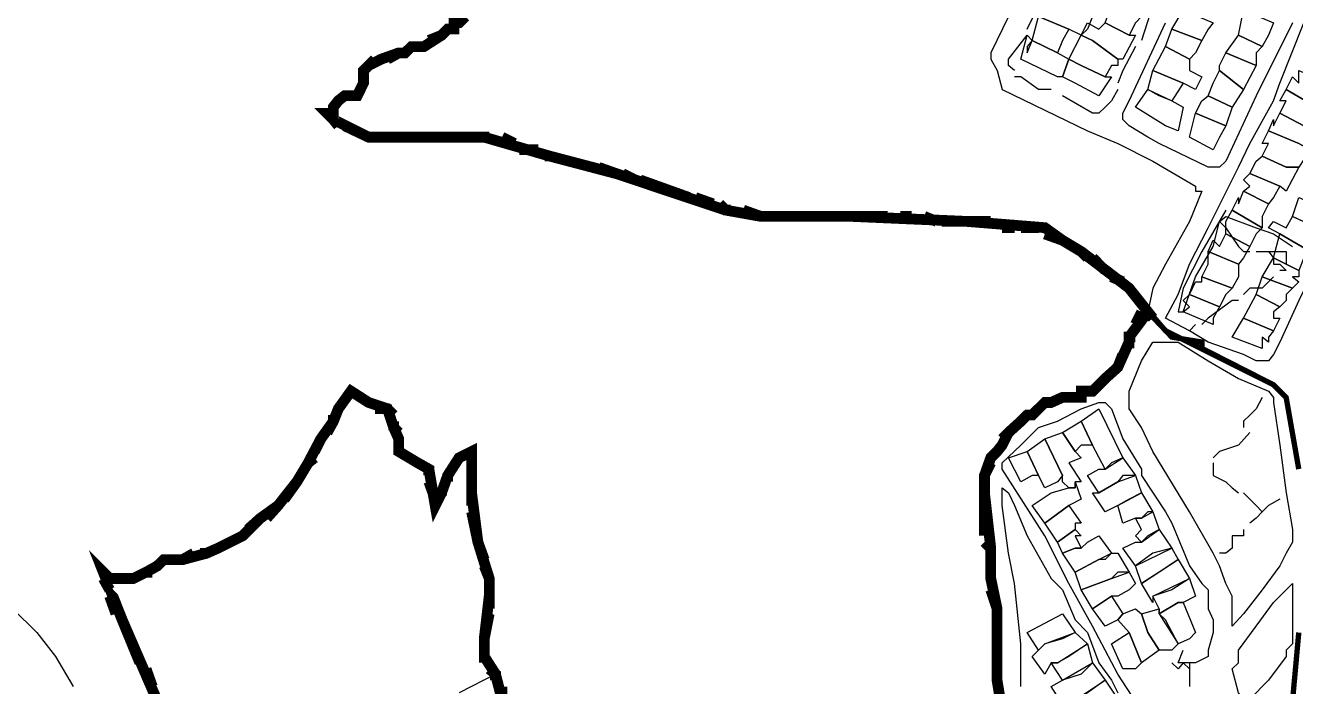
# Model space of a CAD drawing. Header units: millimetres. Extents: x -3588 to 75209, y -3737 to 38254.
# Drawn here: x 3750.2 to 4035.4, y 20422.4 to 20570.8 of the extents above; entities that cross this region are included whole.
import ezdxf

# ---------------------------------------------------------------- set-up
doc = ezdxf.new("R2010")
doc.units = ezdxf.units.MM
doc.layers.add('P', color=253, linetype='Continuous')

msp = doc.modelspace()

# ---------------------------------------------------------------- linework, layer by layer
at = {"layer": 'P'}
for points in [[(3998.037, 20629.566), (3994.084, 20617.419), (3987.314, 20606.696), (3980.545, 20591.733), (3970.942, 20572.817), (3966.989, 20564.639), (3966.989, 20563.23), (3968.398, 20560.686), (3969.534, 20556.445), (3988.722, 20547.131)], [(4076.807, 20593.141), (4041.519, 20520.036), (4036.157, 20509.026), (4031.916, 20499.712), (4030.508, 20496.895), (4029.372, 20495.471), (4027.964, 20495.471), (4026.555, 20495.471), (4023.723, 20496.895), (4015.833, 20499.712), (4011.592, 20502.256), (4006.231, 20505.073), (4009.047, 20510.434), (4011.592, 20517.22), (4015.833, 20525.398), (4022.602, 20538.953), (4025.147, 20544.314), (4030.508, 20553.916), (4031.916, 20557.869), (4037.278, 20571.408)], [(3975.183, 20570), (3979.136, 20578.194)], [(3988.722, 20570), (3987.314, 20568.592), (3984.497, 20570), (3977.712, 20572.817), (3979.136, 20574.241), (3980.545, 20574.241), (3981.953, 20576.769), (3987.314, 20574.241), (3989.859, 20572.817), (3988.722, 20570)], [(4000.869, 20572.817), (3999.461, 20571.408), (3998.037, 20568.592), (3992.675, 20571.408), (3994.084, 20575.361), (4000.869, 20572.817)], [(4003.398, 20575.361), (4000.869, 20567.455)], [(3983.073, 20567.455), (3981.953, 20564.639), (3976.304, 20567.455), (3977.712, 20572.817), (3984.497, 20570), (3983.073, 20567.455)], [(4015.833, 20570), (4014.408, 20567.455), (4007.639, 20570), (4010.183, 20574.241), (4016.953, 20571.408), (4015.833, 20570)], [(4029.372, 20568.592), (4027.964, 20566.047), (4022.602, 20568.592), (4023.723, 20574.241), (4030.508, 20571.408), (4029.372, 20568.592)], [(3989.859, 20567.455), (3987.314, 20568.592), (3988.722, 20571.408), (3991.267, 20570), (3992.675, 20571.408), (3998.037, 20568.592), (3999.461, 20568.592), (3996.628, 20563.23), (3995.508, 20563.23), (3989.859, 20567.455)], [(4034.733, 20571.408), (4026.555, 20555.036), (4019.786, 20540.361), (4018.361, 20538.953), (4016.953, 20538.953), (4015.833, 20538.953), (4004.822, 20544.314), (4002.278, 20545.722), (3998.037, 20548.267), (3996.628, 20549.675), (3996.628, 20551.083), (3998.037, 20553.916), (4006.231, 20571.408)], [(4013, 20564.639), (4011.592, 20563.23), (4006.231, 20566.047), (4007.639, 20570), (4014.408, 20567.455), (4013, 20564.639)], [(3972.351, 20560.686), (3970.942, 20561.806), (3970.942, 20563.23), (3975.183, 20568.592)], [(3975.183, 20566.047), (3975.183, 20564.639), (3976.304, 20567.455), (3981.953, 20564.639), (3984.497, 20563.23), (3983.073, 20559.277), (3981.953, 20559.277), (3973.759, 20563.23), (3975.183, 20568.592), (3976.304, 20567.455), (3975.183, 20566.047)], [(3989.859, 20567.455), (3995.508, 20563.23), (3995.508, 20561.806), (3994.084, 20561.806), (3992.675, 20559.277), (3987.314, 20561.806), (3984.497, 20563.23), (3987.314, 20568.592), (3989.859, 20567.455)], [(4026.555, 20564.639), (4026.555, 20561.806), (4019.786, 20564.639), (4022.602, 20568.592), (4027.964, 20566.047), (4026.555, 20564.639)], [(3999.461, 20566.047), (3996.628, 20560.686), (3995.508, 20557.869)], [(4011.592, 20561.806), (4011.592, 20560.686), (4014.408, 20559.277), (4013, 20556.445), (4010.183, 20557.869), (4003.398, 20560.686), (4006.231, 20566.047), (4011.592, 20563.23), (4011.592, 20561.806)], [(4018.361, 20561.806), (4019.786, 20564.639), (4026.555, 20561.806), (4023.723, 20556.445), (4018.361, 20560.686), (4018.361, 20561.806)], [(3992.675, 20559.277), (3994.084, 20559.277), (3991.267, 20555.036), (3985.906, 20557.869), (3983.073, 20559.277), (3984.497, 20563.23), (3987.314, 20561.806), (3992.675, 20559.277)], [(3980.545, 20556.445), (3977.712, 20556.445), (3973.759, 20559.277), (3972.351, 20559.277)], [(4004.822, 20555.036), (4002.278, 20556.445), (4003.398, 20560.686), (4010.183, 20557.869), (4007.639, 20553.916), (4004.822, 20555.036)], [(4016.953, 20557.869), (4018.361, 20560.686), (4023.723, 20556.445), (4021.194, 20552.492), (4015.833, 20555.036), (4016.953, 20557.869)], [(4042.927, 20557.869), (4044.047, 20556.445), (4042.927, 20552.492), (4040.11, 20552.492), (4033.325, 20556.445), (4034.733, 20559.277), (4036.157, 20557.869), (4036.157, 20560.686), (4042.927, 20557.869)], [(3995.508, 20556.445), (3994.084, 20553.916), (3992.675, 20552.492), (3991.267, 20551.083), (3989.859, 20551.083)], [(4007.639, 20553.916), (4010.183, 20552.492), (4009.047, 20547.131), (4006.231, 20548.267), (3999.461, 20552.492), (4002.278, 20556.445), (4007.639, 20553.916)], [(4040.11, 20552.492), (4042.927, 20552.492), (4040.11, 20547.131), (4037.278, 20548.267), (4031.916, 20551.083), (4033.325, 20553.916), (4031.916, 20553.916), (4033.325, 20556.445), (4040.11, 20552.492)], [(3989.859, 20551.083), (3983.073, 20555.036)], [(4014.408, 20553.916), (4015.833, 20555.036), (4021.194, 20552.492), (4019.786, 20548.267), (4013, 20551.083), (4014.408, 20553.916)], [(4018.361, 20545.722), (4016.953, 20542.906), (4011.592, 20545.722), (4013, 20551.083), (4019.786, 20548.267), (4018.361, 20545.722)], [(4038.686, 20545.722), (4038.686, 20542.906), (4036.157, 20544.314), (4029.372, 20547.131), (4030.508, 20549.675), (4030.508, 20548.267), (4031.916, 20551.083), (4037.278, 20548.267), (4040.11, 20547.131), (4038.686, 20545.722)], [(3988.722, 20547.131), (3995.508, 20544.314)], [(4036.157, 20544.314), (4038.686, 20542.906), (4036.157, 20538.953), (4033.325, 20538.953), (4027.964, 20541.481), (4029.372, 20544.314), (4027.964, 20544.314), (4029.372, 20547.131), (4036.157, 20544.314)], [(3995.508, 20544.314), (4003.398, 20540.361)], [(4034.733, 20538.953), (4036.157, 20538.953), (4033.325, 20533.591), (4031.916, 20534.712), (4025.147, 20537.544), (4026.555, 20540.361), (4027.964, 20541.481), (4033.325, 20538.953), (4034.733, 20538.953)], [(4003.398, 20540.361), (4013, 20534.712)], [(4030.508, 20532.167), (4029.372, 20530.759), (4023.723, 20533.591), (4025.147, 20534.712), (4023.723, 20536.12), (4025.147, 20537.544), (4031.916, 20534.712), (4030.508, 20532.167)], [(4013, 20534.712), (4013, 20533.591), (4014.408, 20533.591), (4011.592, 20526.806)], [(4027.964, 20527.942), (4027.964, 20525.398), (4021.194, 20529.35), (4022.602, 20532.167), (4022.602, 20530.759), (4023.723, 20533.591), (4029.372, 20530.759), (4027.964, 20527.942)], [(4042.927, 20527.942), (4041.519, 20526.806), (4041.519, 20527.942), (4040.11, 20525.398), (4034.733, 20527.942), (4036.157, 20532.167), (4042.927, 20529.35), (4042.927, 20527.942)], [(4011.592, 20526.806), (4006.231, 20517.22)], [(4019.786, 20529.35), (4014.408, 20520.036), (4010.183, 20511.842), (4009.047, 20506.481), (4010.183, 20506.481), (4013, 20514.387), (4016.953, 20521.157), (4018.361, 20526.806)], [(4018.361, 20526.806), (4019.786, 20527.942), (4026.555, 20525.398), (4030.508, 20523.989), (4034.733, 20521.157)], [(4018.361, 20526.806), (4019.786, 20525.398), (4022.602, 20521.157), (4023.723, 20520.036), (4025.147, 20520.036)], [(4026.555, 20523.989), (4025.147, 20521.157), (4019.786, 20523.989), (4019.786, 20526.806), (4021.194, 20529.35), (4027.964, 20525.398), (4026.555, 20523.989)], [(4037.278, 20526.806), (4040.11, 20525.398), (4038.686, 20523.989), (4040.11, 20522.581), (4038.686, 20520.036), (4031.916, 20523.989), (4029.372, 20525.398), (4030.508, 20526.806), (4033.325, 20525.398), (4034.733, 20527.942), (4037.278, 20526.806)], [(4023.723, 20518.628), (4022.602, 20517.22), (4015.833, 20520.036), (4016.953, 20522.581), (4018.361, 20521.157), (4019.786, 20523.989), (4025.147, 20521.157), (4023.723, 20518.628)], [(4038.686, 20518.628), (4037.278, 20517.22), (4037.278, 20518.628), (4036.157, 20515.795), (4030.508, 20518.628), (4031.916, 20523.989), (4038.686, 20520.036), (4038.686, 20518.628)], [(4022.602, 20514.387), (4021.194, 20511.842), (4014.408, 20514.387), (4015.833, 20517.22), (4015.833, 20520.036), (4022.602, 20517.22), (4022.602, 20514.387)], [(4026.555, 20520.036), (4029.372, 20520.036)], [(4036.157, 20514.387), (4034.733, 20514.387), (4036.157, 20513.267), (4034.733, 20511.842), (4027.964, 20514.387), (4030.508, 20518.628), (4036.157, 20515.795), (4036.157, 20514.387)], [(4029.372, 20520.036), (4030.508, 20520.036), (4033.325, 20520.036), (4033.325, 20518.628), (4033.325, 20517.22)], [(4029.372, 20520.036), (4030.508, 20518.628), (4030.508, 20517.22), (4031.916, 20517.22), (4033.325, 20515.795)], [(4006.231, 20517.22), (4003.398, 20511.842)], [(4033.325, 20515.795), (4031.916, 20515.795)], [(4019.786, 20510.434), (4018.361, 20507.617), (4011.592, 20510.434), (4013, 20513.267), (4014.408, 20513.267), (4014.408, 20514.387), (4021.194, 20511.842), (4019.786, 20510.434)], [(4030.508, 20514.387), (4029.372, 20513.267), (4027.964, 20511.842), (4025.147, 20511.842), (4023.723, 20510.434)], [(4033.325, 20510.434), (4033.325, 20509.026), (4031.916, 20507.617), (4026.555, 20510.434), (4027.964, 20514.387), (4034.733, 20511.842), (4033.325, 20510.434)], [(4003.398, 20511.842), (4002.278, 20506.481)], [(4016.953, 20505.073), (4016.953, 20503.664), (4010.183, 20506.481), (4011.592, 20507.617), (4010.183, 20509.026), (4011.592, 20510.434), (4018.361, 20507.617), (4016.953, 20505.073)], [(4030.508, 20506.481), (4030.508, 20505.073), (4031.916, 20505.073), (4030.508, 20502.256), (4023.723, 20505.073), (4026.555, 20510.434), (4031.916, 20507.617), (4030.508, 20506.481)], [(4022.602, 20509.026), (4021.194, 20509.026), (4015.833, 20505.073), (4014.408, 20503.664)], [(4002.278, 20506.481), (3998.037, 20500.832)], [(4029.372, 20500.832), (4029.372, 20499.712), (4027.964, 20500.832), (4027.964, 20498.303), (4021.194, 20500.832), (4023.723, 20505.073), (4030.508, 20502.256), (4029.372, 20500.832)], [(4013, 20503.664), (4011.592, 20502.256)], [(3998.037, 20500.832), (3998.037, 20499.712), (3995.508, 20494.062)], [(4000.869, 20495.471), (4003.398, 20499.712)], [(4003.398, 20499.712), (4007.639, 20499.712), (4009.047, 20499.712), (4015.833, 20495.471), (4022.602, 20491.518)], [(3998.037, 20484.748), (3998.037, 20487.293), (3998.037, 20488.701), (4000.869, 20495.471)], [(3995.508, 20494.062), (3992.675, 20491.518), (3991.267, 20490.109), (3989.859, 20488.701), (3987.314, 20488.701), (3987.314, 20487.293)], [(4022.602, 20491.518), (4029.372, 20488.701)], [(3987.314, 20487.293), (3983.073, 20487.293), (3980.545, 20486.156)], [(4027.964, 20487.293), (4026.555, 20484.748), (4025.147, 20483.34), (4023.723, 20481.931), (4023.723, 20480.507)], [(4029.372, 20488.701), (4030.508, 20487.293), (4030.508, 20486.156), (4031.916, 20476.57), (4033.325, 20465.832)], [(4000.869, 20417.004), (3995.508, 20425.182), (3989.859, 20435.921), (3984.497, 20445.507), (3979.136, 20456.245), (3969.534, 20471.193), (3969.534, 20472.617), (3973.759, 20476.57), (3975.183, 20477.979), (3977.712, 20480.507), (3981.953, 20481.931), (3987.314, 20484.748), (3991.267, 20486.156), (3992.675, 20486.156), (3994.084, 20484.748)], [(3980.545, 20486.156), (3979.136, 20486.156), (3976.304, 20483.34)], [(3994.084, 20472.617), (3992.675, 20471.193), (3989.859, 20476.57), (3987.314, 20481.931), (3991.267, 20484.748), (3996.628, 20473.738), (3994.084, 20472.617)], [(3994.084, 20484.748), (3996.628, 20477.979), (4000.869, 20471.193), (4000.869, 20469.785), (4006.231, 20461.607), (4007.639, 20459.062), (4011.592, 20449.46), (4014.408, 20445.507), (4015.833, 20444.099), (4015.833, 20441.282), (4015.833, 20439.858), (4016.953, 20437.329), (4016.953, 20434.496), (4015.833, 20430.544), (4015.833, 20429.135), (4013, 20427.727), (4011.592, 20427.727), (4011.592, 20426.319), (4011.592, 20422.366)], [(4000.869, 20480.507), (3998.037, 20484.748)], [(3973.759, 20481.931), (3970.942, 20479.387)], [(3976.304, 20483.34), (3975.183, 20483.34), (3973.759, 20481.931)], [(3987.314, 20476.57), (3985.906, 20475.146), (3983.073, 20479.387), (3987.314, 20481.931), (3989.859, 20476.57), (3987.314, 20476.57)], [(3970.942, 20479.387), (3969.534, 20476.57), (3968.398, 20475.146)], [(3985.906, 20475.146), (3987.314, 20473.738), (3984.497, 20472.617), (3987.314, 20468.376), (3985.906, 20468.376), (3985.906, 20466.968), (3984.497, 20466.968), (3983.073, 20468.376), (3983.073, 20469.785), (3979.136, 20477.979), (3983.073, 20479.387), (3985.906, 20475.146)], [(4003.398, 20475.146), (4000.869, 20480.507)], [(4025.147, 20479.387), (4022.602, 20476.57), (4018.361, 20475.146), (4016.953, 20473.738)], [(3981.953, 20468.376), (3979.136, 20466.968), (3977.712, 20469.785), (3975.183, 20475.146), (3979.136, 20477.979), (3983.073, 20469.785), (3981.953, 20468.376)], [(3968.398, 20475.146), (3966.989, 20473.738), (3965.581, 20469.785), (3965.581, 20465.832)], [(3976.304, 20469.785), (3973.759, 20468.376), (3970.942, 20473.738), (3975.183, 20475.146), (3977.712, 20469.785), (3976.304, 20469.785)], [(3996.628, 20469.785), (3995.508, 20468.376), (3991.267, 20465.832), (3988.722, 20469.785), (3991.267, 20471.193), (3992.675, 20471.193), (3996.628, 20473.738), (3999.461, 20469.785), (3996.628, 20469.785)], [(4011.592, 20461.607), (4003.398, 20475.146)], [(4016.953, 20472.617), (4016.953, 20469.785), (4019.786, 20468.376), (4021.194, 20466.968), (4022.602, 20465.832)], [(3998.037, 20464.423), (3995.508, 20463.015), (3992.675, 20461.607), (3989.859, 20465.832), (3991.267, 20465.832), (3995.508, 20468.376), (3999.461, 20469.785), (4000.869, 20465.832), (3998.037, 20464.423)], [(3973.759, 20422.366), (3973.759, 20431.968), (3972.351, 20445.507), (3970.942, 20452.293), (3969.534, 20463.015), (3969.534, 20466.968), (3970.942, 20465.832)], [(3987.314, 20464.423), (3984.497, 20463.015), (3979.136, 20459.062), (3976.304, 20463.015), (3980.545, 20465.832), (3984.497, 20466.968), (3985.906, 20466.968), (3985.906, 20468.376), (3987.314, 20464.423)], [(3965.581, 20465.832), (3966.989, 20453.413)], [(3970.942, 20465.832), (3972.351, 20463.015), (3975.183, 20456.245), (3980.545, 20446.643), (3983.073, 20444.099), (3985.906, 20437.329), (3988.722, 20434.496), (3991.267, 20427.727), (3994.084, 20423.774), (3995.508, 20420.957)], [(4002.278, 20461.607), (4000.869, 20460.182), (3999.461, 20460.182), (3996.628, 20459.062), (3995.508, 20463.015), (4000.869, 20465.832), (4003.398, 20461.607), (4002.278, 20461.607)], [(4033.325, 20465.832), (4034.733, 20457.654), (4034.733, 20454.821), (4033.325, 20452.293), (4031.916, 20449.46), (4027.964, 20444.099), (4023.723, 20438.737), (4021.194, 20435.921), (4021.194, 20437.329), (4021.194, 20442.69)], [(4023.723, 20465.832), (4026.555, 20463.015), (4027.964, 20461.607)], [(4031.916, 20464.423), (4029.372, 20463.015), (4027.964, 20461.607)], [(3987.314, 20459.062), (3985.906, 20459.062), (3985.906, 20457.654), (3981.953, 20454.821), (3979.136, 20459.062), (3984.497, 20463.015), (3987.314, 20459.062)], [(4002.278, 20456.245), (4000.869, 20454.821), (3999.461, 20456.245), (4000.869, 20457.654), (3999.461, 20460.182), (4000.869, 20460.182), (4003.398, 20461.607), (4004.822, 20457.654), (4002.278, 20456.245)], [(4016.953, 20452.293), (4011.592, 20461.607)], [(4027.964, 20461.607), (4026.555, 20460.182), (4025.147, 20459.062)], [(3987.314, 20453.413), (3985.906, 20453.413), (3983.073, 20452.293), (3981.953, 20454.821), (3985.906, 20457.654), (3987.314, 20456.245), (3985.906, 20456.245), (3987.314, 20453.413)], [(3992.675, 20450.868), (3991.267, 20450.868), (3985.906, 20448.052), (3983.073, 20452.293), (3985.906, 20453.413), (3987.314, 20453.413), (3988.722, 20454.821), (3991.267, 20456.245), (3994.084, 20452.293), (3992.675, 20450.868)], [(4003.398, 20452.293), (3999.461, 20449.46), (3996.628, 20453.413), (3999.461, 20454.821), (4000.869, 20454.821), (4004.822, 20457.654), (4007.639, 20453.413), (4003.398, 20452.293)], [(4023.723, 20457.654), (4023.723, 20456.245), (4022.602, 20456.245), (4021.194, 20456.245), (4021.194, 20454.821), (4021.194, 20453.413), (4019.786, 20452.293), (4018.361, 20452.293)], [(3966.989, 20453.413), (3966.989, 20446.643)], [(4004.822, 20448.052), (4000.869, 20445.507), (3999.461, 20449.46), (4007.639, 20453.413), (4009.047, 20450.868), (4004.822, 20448.052)], [(3995.508, 20448.052), (3994.084, 20446.643), (3987.314, 20444.099), (3985.906, 20448.052), (3991.267, 20450.868), (3994.084, 20452.293), (3995.508, 20452.293), (3998.037, 20448.052), (3995.508, 20448.052)], [(4007.639, 20444.099), (4003.398, 20442.69), (4003.398, 20441.282), (4000.869, 20445.507), (4009.047, 20450.868), (4011.592, 20446.643), (4007.639, 20444.099)], [(4018.361, 20449.46), (4016.953, 20452.293)], [(3998.037, 20444.099), (3995.508, 20442.69), (3994.084, 20442.69), (3989.859, 20439.858), (3987.314, 20444.099), (3994.084, 20446.643), (3998.037, 20448.052), (3999.461, 20445.507), (3998.037, 20444.099)], [(4019.786, 20445.507), (4018.361, 20449.46)], [(3966.989, 20446.643), (3968.398, 20439.858), (3968.398, 20423.774)], [(4009.047, 20441.282), (4004.822, 20438.737), (4004.822, 20439.858), (4003.398, 20442.69), (4011.592, 20446.643), (4013, 20442.69), (4010.183, 20441.282), (4009.047, 20441.282)], [(4021.194, 20442.69), (4019.786, 20445.507)], [(4034.733, 20438.737), (4034.733, 20431.968), (4033.325, 20430.544), (4033.325, 20429.135), (4029.372, 20423.774), (4025.147, 20419.533), (4023.723, 20419.533), (4022.602, 20420.957), (4021.194, 20426.319), (4022.602, 20427.727), (4022.602, 20430.544), (4026.555, 20435.921), (4030.508, 20441.282), (4034.733, 20445.507), (4034.733, 20438.737)], [(3996.628, 20438.737), (3995.508, 20437.329), (3992.675, 20435.921), (3989.859, 20439.858), (3994.084, 20442.69), (3996.628, 20438.737)], [(4011.592, 20433.088), (4009.047, 20431.968), (4006.231, 20437.329), (4004.822, 20438.737), (4009.047, 20441.282), (4010.183, 20441.282), (4013, 20434.496), (4011.592, 20433.088)], [(3747.37, 20439.858), (3752.732, 20434.496), (3756.973, 20429.135), (3760.926, 20422.366)], [(3983.073, 20433.088), (3979.136, 20431.968), (3977.712, 20430.544), (3975.183, 20434.496), (3983.073, 20438.737), (3985.906, 20434.496), (3983.073, 20433.088)], [(4000.869, 20438.737), (4002.278, 20434.496), (4004.822, 20430.544), (4000.869, 20427.727), (3998.037, 20434.496), (3995.508, 20437.329), (3996.628, 20438.737), (3999.461, 20439.858), (4000.869, 20438.737)], [(4007.639, 20430.544), (4004.822, 20430.544), (4002.278, 20434.496), (4000.869, 20438.737), (4004.822, 20439.858), (4004.822, 20438.737), (4009.047, 20431.968), (4007.639, 20430.544)], [(3984.497, 20429.135), (3981.953, 20427.727), (3980.545, 20427.727), (3979.136, 20425.182), (3976.304, 20429.135), (3977.712, 20430.544), (3979.136, 20431.968), (3985.906, 20434.496), (3988.722, 20431.968), (3984.497, 20429.135)], [(3999.461, 20426.319), (3996.628, 20426.319), (3994.084, 20431.968), (3998.037, 20434.496), (4000.869, 20427.727), (3999.461, 20426.319)], [(3987.314, 20425.182), (3983.073, 20423.774), (3980.545, 20427.727), (3981.953, 20427.727), (3988.722, 20431.968), (3989.859, 20427.727), (3987.314, 20425.182)], [(4013, 20427.727), (4010.183, 20427.727), (4009.047, 20427.727), (4010.183, 20430.544)], [(3988.722, 20420.957), (3984.497, 20418.413), (3983.073, 20418.413), (3980.545, 20422.366), (3983.073, 20423.774), (3989.859, 20427.727), (3992.675, 20423.774), (3988.722, 20420.957)], [(4011.592, 20426.319), (4010.183, 20427.727), (4009.047, 20426.319), (4007.639, 20427.727)], [(3857.188, 20422.366), (3855.764, 20425.182), (3847.586, 20420.957)], [(3968.398, 20423.774), (3969.534, 20417.004)], [(3991.267, 20417.004), (3987.314, 20415.596), (3987.314, 20414.172), (3985.906, 20414.172), (3984.497, 20418.413), (3992.675, 20423.774), (3995.508, 20419.533), (3991.267, 20417.004)]]:
    msp.add_lwpolyline(points, dxfattribs=at)
for points, const_width in [([(3969.534, 20417.004), (3968.398, 20423.774), (3968.398, 20439.858), (3966.989, 20446.643), (3966.989, 20453.413), (3965.581, 20465.832), (3965.581, 20469.785), (3966.989, 20473.738), (3968.398, 20475.146), (3969.534, 20476.57), (3970.942, 20479.387), (3973.759, 20481.931), (3975.183, 20483.34), (3976.304, 20483.34), (3979.136, 20486.156), (3980.545, 20486.156), (3983.073, 20487.293), (3987.314, 20487.293), (3987.314, 20488.701), (3989.859, 20488.701), (3991.267, 20490.109), (3992.675, 20491.518), (3995.508, 20494.062), (3998.037, 20499.712), (3998.037, 20500.832), (4002.278, 20506.481), (4003.398, 20505.073), (3998.037, 20511.842), (3987.314, 20520.036), (3983.073, 20522.581), (3979.136, 20525.398), (3961.628, 20526.806), (3935.654, 20527.942), (3915.329, 20527.942), (3907.424, 20529.35), (3882.874, 20537.544), (3867.91, 20541.481), (3853.235, 20545.722), (3827.261, 20545.722), (3819.355, 20549.675), (3817.947, 20551.083), (3819.355, 20551.083), (3819.355, 20552.492), (3820.475, 20553.916), (3821.9, 20555.036), (3823.308, 20555.036), (3824.716, 20555.036), (3826.125, 20557.869), (3826.125, 20559.277), (3826.125, 20560.686), (3827.261, 20561.806), (3830.078, 20563.23), (3834.031, 20564.639), (3835.439, 20564.639), (3836.863, 20566.047), (3838.272, 20566.047), (3839.68, 20566.047), (3843.633, 20568.592), (3845.041, 20570), (3846.449, 20570), (3846.449, 20571.408), (3847.586, 20571.408), (3848.994, 20572.817)], 2.417), ([(4036.157, 20471.193), (4033.325, 20487.293), (4030.508, 20490.109), (4006.231, 20502.256), (3998.037, 20511.842), (3987.314, 20520.036), (3983.073, 20522.581), (3979.136, 20525.398), (3961.628, 20526.806), (3935.654, 20527.942), (3915.329, 20527.942), (3907.424, 20529.35), (3882.874, 20537.544), (3867.91, 20541.481), (3853.235, 20545.722), (3827.261, 20545.722), (3819.355, 20549.675), (3817.947, 20551.083), (3819.355, 20551.083), (3819.355, 20552.492), (3820.475, 20553.916), (3821.9, 20555.036), (3823.308, 20555.036), (3824.716, 20555.036), (3826.125, 20557.869), (3826.125, 20559.277), (3826.125, 20560.686), (3827.261, 20561.806), (3830.078, 20563.23), (3834.031, 20564.639), (3835.439, 20564.639), (3836.863, 20566.047), (3838.272, 20566.047), (3839.68, 20566.047), (3843.633, 20568.592), (3845.041, 20570), (3846.449, 20570), (3846.449, 20571.408), (3847.586, 20571.408), (3848.994, 20572.817)], 1.2), ([(3840.8, 20567.455), (3843.633, 20568.592), (3845.041, 20570), (3846.449, 20570), (3846.449, 20571.408), (3847.586, 20571.408), (3848.994, 20572.817)], 2.417), ([(3835.439, 20564.639), (3836.863, 20566.047), (3838.272, 20566.047), (3839.68, 20566.047)], 2.417), ([(3823.308, 20555.036), (3824.716, 20555.036), (3826.125, 20557.869), (3826.125, 20559.277), (3826.125, 20560.686), (3827.261, 20561.806), (3828.669, 20563.23)], 2.417), ([(3831.486, 20563.23), (3834.031, 20564.639)], 2.417), ([(3819.355, 20552.492), (3820.475, 20553.916), (3821.9, 20555.036)], 2.417), ([(3820.475, 20548.267), (3819.355, 20549.675), (3817.947, 20551.083), (3819.355, 20551.083)], 2.417), ([(3832.91, 20545.722), (3827.261, 20545.722), (3821.9, 20548.267)], 2.417), ([(3838.272, 20545.722), (3834.031, 20545.722)], 2.417), ([(3842.224, 20545.722), (3839.68, 20545.722)], 2.417), ([(3854.355, 20545.722), (3853.235, 20545.722), (3845.041, 20545.722)], 2.417), ([(3860.005, 20544.314), (3857.188, 20545.722)], 2.417), ([(3865.366, 20542.906), (3861.125, 20542.906)], 2.417), ([(3877.513, 20538.953), (3867.91, 20541.481), (3866.774, 20541.481)], 2.417), ([(3882.874, 20537.544), (3878.921, 20538.953)], 2.417), ([(3887.099, 20536.12), (3884.282, 20537.544)], 2.417), ([(3899.246, 20532.167), (3888.235, 20536.12)], 2.417), ([(3904.607, 20530.759), (3900.654, 20532.167)], 2.417), ([(3908.56, 20529.35), (3907.424, 20529.35), (3906.015, 20530.759)], 2.417), ([(3920.979, 20527.942), (3915.329, 20527.942), (3911.377, 20529.35)], 2.417), ([(3926.34, 20527.942), (3923.523, 20527.942)], 2.417), ([(3931.701, 20527.942), (3928.885, 20527.942)], 2.417), ([(3943.848, 20527.942), (3935.654, 20527.942), (3934.534, 20527.942)], 2.417), ([(3949.209, 20527.942), (3946.665, 20527.942)], 2.417), ([(3954.859, 20526.806), (3952.026, 20527.942)], 2.417), ([(3966.989, 20526.806), (3961.628, 20526.806), (3955.979, 20526.806)], 2.417), ([(3972.351, 20525.398), (3969.534, 20525.398)], 2.417), ([(3977.712, 20525.398), (3973.759, 20525.398)], 2.417), ([(3988.722, 20518.628), (3987.314, 20520.036), (3983.073, 20522.581), (3979.136, 20523.989)], 2.417), ([(3992.675, 20515.795), (3989.859, 20518.628)], 2.417), ([(3996.628, 20513.267), (3994.084, 20514.387)], 2.417), ([(4002.278, 20506.481), (4003.398, 20505.073), (3998.037, 20511.842)], 2.417), ([(3969.534, 20417.004), (3968.398, 20423.774), (3968.398, 20439.858), (3966.989, 20446.643), (3966.989, 20453.413), (3965.581, 20465.832), (3965.581, 20469.785), (3966.989, 20473.738), (3968.398, 20475.146), (3969.534, 20476.57), (3970.942, 20479.387), (3973.759, 20481.931), (3975.183, 20483.34), (3976.304, 20483.34), (3979.136, 20486.156), (3980.545, 20486.156), (3983.073, 20487.293), (3987.314, 20487.293), (3987.314, 20488.701), (3989.859, 20488.701), (3991.267, 20490.109), (3992.675, 20491.518), (3995.508, 20494.062), (3998.037, 20499.712), (3998.037, 20500.832), (4002.278, 20506.481), (4007.639, 20500.832), (4014.408, 20499.712), (4014.408, 20498.303), (4030.508, 20490.109), (4033.325, 20487.293), (4036.157, 20471.193)], 1.2), ([(3999.461, 20503.664), (4000.869, 20506.481)], 2.417), ([(3998.037, 20498.303), (3998.037, 20499.712), (3998.037, 20500.832), (3999.461, 20500.832)], 2.417), ([(3989.859, 20488.701), (3991.267, 20490.109), (3992.675, 20491.518), (3995.508, 20494.062), (3996.628, 20496.895)], 2.417), ([(3786.612, 20403.449), (3771.936, 20437.329), (3767.695, 20448.052), (3769.104, 20446.643), (3771.936, 20446.643), (3774.465, 20446.643), (3777.297, 20448.052), (3779.826, 20449.46), (3781.25, 20450.868), (3785.475, 20450.868), (3790.837, 20452.293), (3793.381, 20453.413), (3799.03, 20456.245), (3802.983, 20460.182), (3806.936, 20463.015), (3811.161, 20468.376), (3813.706, 20472.617), (3816.539, 20477.979), (3819.355, 20481.931), (3820.475, 20484.748), (3823.308, 20488.701), (3827.261, 20486.156), (3831.486, 20484.748), (3832.91, 20480.507), (3834.031, 20477.979), (3834.031, 20475.146), (3838.272, 20472.617), (3840.8, 20471.193), (3842.224, 20463.015), (3843.633, 20465.832), (3845.041, 20469.785), (3847.586, 20473.738), (3850.402, 20475.146), (3850.402, 20465.832), (3851.811, 20454.821), (3854.355, 20446.643), (3854.355, 20442.69), (3853.235, 20433.088), (3853.235, 20429.135), (3855.764, 20425.182), (3857.188, 20419.533)], 2.417), ([(3820.475, 20484.748), (3823.308, 20488.701), (3827.261, 20486.156)], 2.417), ([(3984.497, 20487.293), (3987.314, 20487.293), (3987.314, 20488.701), (3988.722, 20488.701)], 2.417), ([(3786.612, 20403.449), (3771.936, 20437.329), (3767.695, 20448.052), (3769.104, 20446.643), (3771.936, 20446.643), (3774.465, 20446.643), (3777.297, 20448.052), (3779.826, 20449.46), (3781.25, 20450.868), (3785.475, 20450.868), (3790.837, 20452.293), (3793.381, 20453.413), (3799.03, 20456.245), (3802.983, 20460.182), (3806.936, 20463.015), (3811.161, 20468.376), (3813.706, 20472.617), (3816.539, 20477.979), (3819.355, 20481.931), (3820.475, 20484.748), (3823.308, 20488.701), (3827.261, 20486.156), (3831.486, 20484.748), (3832.91, 20480.507), (3834.031, 20477.979), (3834.031, 20475.146), (3838.272, 20472.617), (3840.8, 20471.193), (3842.224, 20463.015), (3843.633, 20465.832), (3845.041, 20469.785), (3847.586, 20473.738), (3850.402, 20475.146), (3850.402, 20465.832), (3851.811, 20454.821), (3854.355, 20446.643), (3854.355, 20442.69), (3853.235, 20433.088), (3853.235, 20429.135), (3855.764, 20425.182), (3857.188, 20419.533)], 1.2), ([(3980.545, 20486.156), (3983.073, 20487.293)], 2.417), ([(3817.947, 20479.387), (3819.355, 20481.931), (3819.355, 20483.34)], 2.417), ([(3828.669, 20484.748), (3831.486, 20484.748), (3832.91, 20483.34)], 2.417), ([(3969.534, 20477.979), (3970.942, 20479.387), (3973.759, 20481.931), (3975.183, 20483.34), (3976.304, 20483.34), (3977.712, 20484.748)], 2.417), ([(3832.91, 20481.931), (3832.91, 20480.507), (3834.031, 20479.387)], 2.417), ([(3815.114, 20475.146), (3816.539, 20477.979)], 2.417), ([(3834.031, 20476.57), (3834.031, 20475.146), (3838.272, 20472.617), (3840.8, 20471.193), (3840.8, 20469.785)], 2.417), ([(3845.041, 20468.376), (3845.041, 20469.785), (3847.586, 20473.738), (3850.402, 20475.146), (3850.402, 20473.738)], 2.417), ([(3966.989, 20473.738), (3968.398, 20475.146), (3969.534, 20476.57)], 2.417), ([(3808.345, 20464.423), (3811.161, 20468.376), (3813.706, 20472.617), (3815.114, 20473.738)], 2.417), ([(3850.402, 20472.617), (3850.402, 20468.376)], 2.417), ([(3965.581, 20468.376), (3965.581, 20469.785), (3966.989, 20472.617)], 2.417), ([(3840.8, 20468.376), (3842.224, 20464.423)], 2.417), ([(3842.224, 20464.423), (3843.633, 20465.832), (3843.633, 20466.968)], 2.417), ([(3850.402, 20466.968), (3850.402, 20465.832), (3850.402, 20463.015)], 2.417), ([(3965.581, 20456.245), (3965.581, 20465.832), (3965.581, 20466.968)], 2.417), ([(3804.392, 20460.182), (3806.936, 20463.015)], 2.417), ([(3800.151, 20457.654), (3802.983, 20460.182)], 2.417), ([(3850.402, 20461.607), (3851.811, 20454.821), (3853.235, 20450.868)], 2.417), ([(3789.428, 20452.293), (3790.837, 20452.293), (3793.381, 20453.413), (3799.03, 20456.245)], 2.417), ([(3966.989, 20450.868), (3966.989, 20453.413), (3965.581, 20454.821)], 2.417), ([(3784.067, 20450.868), (3785.475, 20450.868), (3788.02, 20452.293)], 2.417), ([(3779.826, 20449.46), (3781.25, 20450.868), (3782.659, 20450.868)], 2.417), ([(3853.235, 20449.46), (3854.355, 20446.643), (3854.355, 20445.507)], 2.417), ([(3966.989, 20446.643), (3966.989, 20449.46)], 2.417), ([(3767.695, 20448.052), (3769.104, 20446.643), (3771.936, 20446.643), (3774.465, 20446.643), (3777.297, 20448.052), (3778.706, 20448.052)], 2.417), ([(3769.104, 20444.099), (3767.695, 20446.643)], 2.417), ([(3770.512, 20438.737), (3769.104, 20442.69)], 2.417), ([(3854.355, 20444.099), (3854.355, 20442.69), (3854.355, 20439.858)], 2.417), ([(3968.398, 20433.088), (3968.398, 20439.858), (3966.989, 20444.099)], 2.417), ([(3775.889, 20427.727), (3771.936, 20437.329)], 2.417), ([(3854.355, 20438.737), (3853.235, 20433.088), (3853.235, 20429.135), (3853.235, 20427.727)], 2.417), ([(3968.398, 20429.135), (3968.398, 20431.968)], 2.417), ([(4036.157, 20434.496), (4033.325, 20403.449), (4037.278, 20392.439)], 1.2), ([(4037.278, 20392.439), (4033.325, 20403.449), (4036.157, 20434.496)], 1.2), ([(3778.706, 20422.366), (3777.297, 20426.319)], 2.417), ([(3854.355, 20426.319), (3855.764, 20425.182), (3855.764, 20423.774)], 2.417), ([(3968.398, 20423.774), (3968.398, 20426.319)], 2.417), ([(3857.188, 20422.366), (3857.188, 20419.533), (3857.188, 20418.413)], 2.417)]:
    msp.add_lwpolyline(points, dxfattribs=dict(at, const_width=const_width))

doc.saveas('drawing.dxf')
